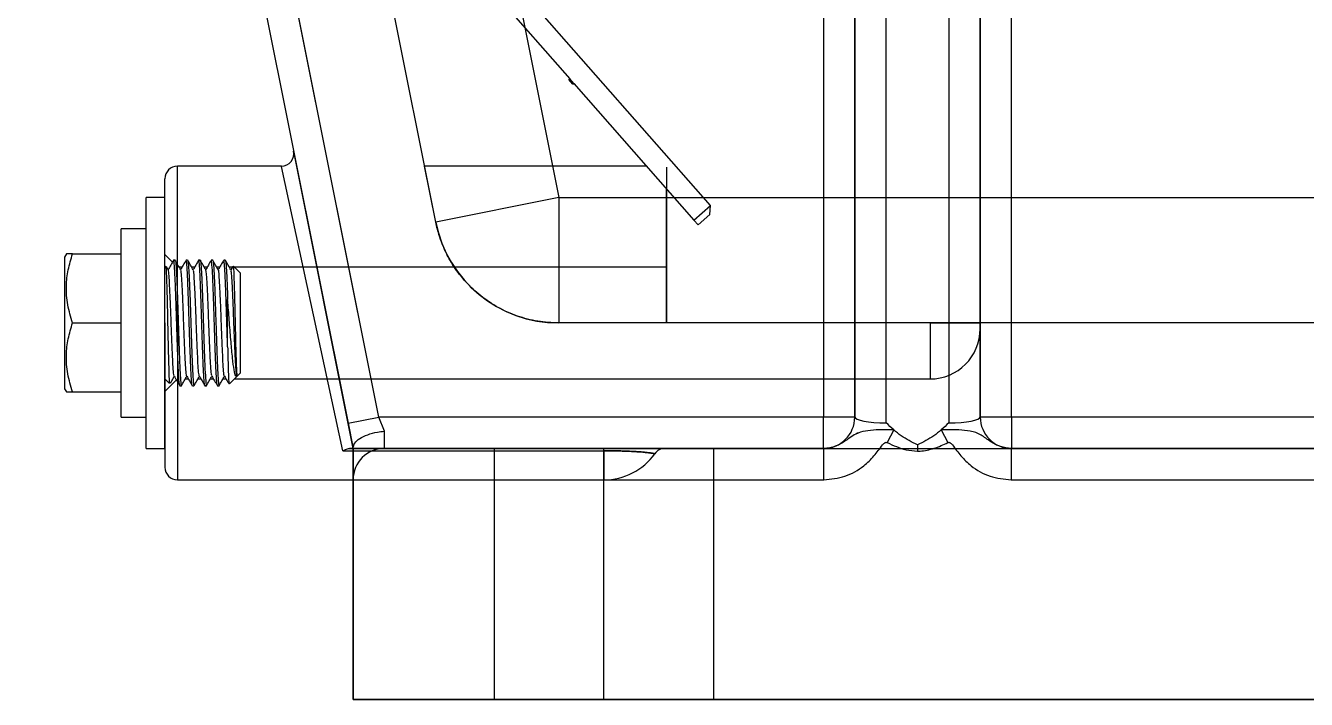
# Model space of a CAD drawing. Header units: millimetres. Extents: x 15 to 1184, y 5 to 836.
# Drawn here: x 319.14 to 359.98, y 316.48 to 337.96 of the extents above; entities that cross this region are included whole.
import ezdxf

# ---------------------------------------------------------------- set-up
doc = ezdxf.new("R2010")
doc.units = ezdxf.units.MM

msp = doc.modelspace()

# ---------------------------------------------------------------- linework, layer by layer
at = {"color": 7, "linetype": 'Continuous', "lineweight": 25}
for p, q in [((332.217, 331.691), (321.66, 384.476)), ((325.739, 384.476), (336.139, 332.476)), ((319.137, 376.691), (329.42, 325.28)), ((330.4, 325.476), (320.749, 373.731)), ((346.581, 325.293), (346.581, 368.487)), ((346.581, 325.293), (346.581, 368.487)), ((348.581, 368.487), (348.581, 325.293)), ((348.581, 368.487), (348.581, 325.293)), ((344.581, 367.337), (344.581, 325.476)), ((344.581, 367.337), (344.581, 325.476)), ((345.581, 367.456), (345.581, 325.476)), ((345.581, 367.456), (345.581, 325.476)), ((345.581, 325.476), (345.581, 367.242)), ((345.581, 325.476), (345.581, 367.242)), ((349.581, 325.476), (349.581, 367.456)), ((349.581, 325.476), (349.581, 367.456)), ((349.581, 367.242), (349.581, 325.476)), ((349.581, 367.242), (349.581, 325.476)), ((350.581, 325.476), (350.581, 367.337)), ((350.581, 325.476), (350.581, 367.337)), ((340.976, 332.218), (322.624, 353.1)), ((324.768, 348.54), (329.42, 325.28)), ((330.4, 325.476), (325.953, 347.715)), ((332.217, 331.691), (329.774, 343.903)), ((332.66, 340.619), (336.489, 336.263)), ((335.055, 337.894), (336.139, 332.476)), ((336.459, 336.236), (336.489, 336.263)), ((336.591, 336.086), (336.459, 336.236)), ((336.621, 336.112), (336.489, 336.263)), ((336.591, 336.086), (336.621, 336.112)), ((336.621, 336.112), (340.45, 331.756)), ((329.581, 324.476), (327.687, 333.946)), ((327.293, 333.476), (323.981, 333.476)), ((323.981, 328.476), (323.981, 333.474)), ((329.253, 324.402), (327.295, 333.467)), ((338.938, 333.476), (331.86, 333.476)), ((332.217, 331.691), (331.86, 333.476)), ((339.581, 333.448), (339.581, 328.476)), ((323.581, 328.476), (323.581, 333.067)), ((339.581, 328.476), (339.581, 332.745)), ((323.581, 332.476), (322.981, 332.476)), ((322.981, 328.476), (322.981, 332.476)), ((323.581, 328.476), (323.581, 332.476)), ((336.139, 332.476), (332.217, 331.691)), ((336.139, 332.476), (332.217, 331.691)), ((336.139, 332.476), (477.986, 332.476)), ((336.139, 332.476), (336.139, 328.476)), ((336.139, 332.476), (336.139, 328.476)), ((336.139, 332.476), (339.817, 332.476)), ((340.45, 331.756), (340.976, 332.218)), ((340.749, 332.476), (477.986, 332.476)), ((340.957, 331.936), (340.976, 332.218)), ((340.582, 331.605), (340.45, 331.756)), ((340.957, 331.936), (340.582, 331.605)), ((322.981, 331.476), (322.181, 331.476)), ((322.181, 325.476), (322.181, 331.476)), ((320.438, 330.676), (320.381, 330.576)), ((320.381, 330.576), (320.381, 326.376)), ((320.635, 330.676), (322.181, 330.676)), ((323.822, 330.418), (323.581, 330.659)), ((323.905, 330.476), (323.856, 330.476)), ((324.305, 330.476), (324.256, 330.476)), ((324.706, 330.476), (324.656, 330.476)), ((325.105, 330.476), (325.056, 330.476)), ((325.505, 330.476), (325.456, 330.476)), ((323.606, 330.282), (323.581, 330.256)), ((323.685, 330.168), (323.626, 330.27)), ((324.131, 330.259), (324.032, 330.259)), ((324.531, 330.259), (324.432, 330.259)), ((324.931, 330.259), (324.833, 330.259)), ((325.331, 330.259), (325.232, 330.259)), ((325.731, 330.259), (325.632, 330.259)), ((325.742, 330.281), (325.681, 330.176)), ((325.981, 330.076), (325.765, 330.291)), ((339.581, 330.259), (325.797, 330.259)), ((325.981, 330.076), (325.981, 326.876)), ((339.581, 328.476), (339.581, 330.25)), ((325.581, 327.714), (325.581, 329.227)), ((320.635, 328.476), (322.181, 328.476)), ((322.981, 324.476), (322.981, 328.476)), ((323.581, 324.476), (323.581, 328.476)), ((323.581, 328.476), (323.581, 323.885)), ((323.981, 328.476), (323.981, 323.478)), ((477.986, 328.476), (336.139, 328.476)), ((339.581, 328.476), (336.139, 328.476)), ((339.581, 328.476), (336.139, 328.476)), ((477.986, 328.476), (336.139, 328.476)), ((347.981, 328.476), (339.581, 328.476)), ((347.981, 328.476), (339.581, 328.476)), ((347.981, 328.476), (347.981, 326.702)), ((347.981, 328.476), (349.581, 328.476)), ((347.981, 328.476), (349.581, 328.476)), ((349.581, 328.476), (349.581, 328.292)), ((325.642, 326.538), (325.883, 326.778)), ((325.883, 326.779), (325.981, 326.876)), ((325.883, 326.778), (325.883, 326.779)), ((320.381, 326.376), (320.438, 326.276)), ((323.581, 326.696), (323.727, 326.55)), ((323.581, 326.292), (323.948, 326.66)), ((324.056, 326.476), (324.105, 326.476)), ((324.23, 326.692), (324.329, 326.692)), ((324.456, 326.476), (324.505, 326.476)), ((324.631, 326.692), (324.729, 326.692)), ((324.856, 326.476), (324.905, 326.476)), ((325.03, 326.692), (325.129, 326.692)), ((325.256, 326.476), (325.305, 326.476)), ((325.43, 326.692), (325.529, 326.692)), ((325.797, 326.692), (347.981, 326.692)), ((320.635, 326.276), (322.181, 326.276)), ((322.181, 325.476), (322.981, 325.476)), ((329.42, 325.28), (330.4, 325.476)), ((329.42, 325.28), (330.4, 325.476)), ((329.42, 325.28), (329.581, 324.476)), ((329.42, 325.28), (329.581, 324.476)), ((330.581, 325.025), (330.4, 325.476)), ((344.581, 325.476), (330.4, 325.476)), ((344.581, 325.476), (330.4, 325.476)), ((330.581, 325.025), (330.4, 325.476)), ((344.581, 324.476), (344.581, 325.476)), ((345.581, 325.476), (344.581, 325.476)), ((344.581, 324.476), (344.581, 325.476)), ((345.581, 325.476), (344.581, 325.476)), ((350.581, 325.476), (349.581, 325.476)), ((350.581, 325.476), (349.581, 325.476)), ((350.581, 325.476), (350.581, 324.476)), ((384.581, 325.476), (350.581, 325.476)), ((350.581, 325.476), (350.581, 324.476)), ((384.581, 325.476), (350.581, 325.476)), ((330.581, 324.476), (330.581, 325.025)), ((330.581, 324.476), (330.581, 325.025)), ((346.821, 325.07), (346.613, 324.663)), ((346.821, 325.07), (346.613, 324.663)), ((348.34, 325.07), (348.549, 324.663)), ((348.34, 325.07), (348.549, 324.663)), ((322.981, 324.476), (323.581, 324.476)), ((329.253, 324.402), (337.581, 324.402)), ((329.253, 324.402), (337.581, 324.402)), ((337.581, 324.476), (329.464, 324.476)), ((337.581, 324.476), (329.464, 324.476)), ((329.581, 324.496), (329.581, 323.476)), ((329.581, 324.496), (329.581, 323.476)), ((329.581, 324.476), (482.581, 324.476)), ((329.581, 316.476), (329.581, 324.476)), ((329.581, 316.476), (329.581, 324.476)), ((329.581, 324.476), (482.581, 324.476)), ((337.581, 324.476), (330.581, 324.476)), ((330.581, 324.476), (344.581, 324.476)), ((330.581, 324.476), (344.581, 324.476)), ((337.581, 324.476), (330.581, 324.476)), ((334.081, 324.476), (334.081, 316.476)), ((334.081, 324.476), (334.081, 316.476)), ((341.081, 324.476), (334.081, 324.476)), ((341.081, 324.476), (334.081, 324.476)), ((337.581, 323.476), (337.581, 324.476)), ((344.591, 324.476), (337.581, 324.476)), ((337.581, 324.402), (337.581, 324.476)), ((337.581, 324.402), (337.581, 324.476)), ((337.581, 323.476), (337.581, 324.476)), ((344.591, 324.476), (337.581, 324.476)), ((337.581, 324.402), (337.581, 323.476)), ((341.081, 316.476), (341.081, 324.476)), ((341.081, 316.476), (341.081, 324.476)), ((344.581, 324.476), (344.591, 324.476)), ((344.581, 324.476), (344.591, 324.476)), ((344.591, 323.476), (344.591, 324.476)), ((344.591, 323.476), (344.591, 324.476)), ((350.571, 324.476), (350.571, 323.476)), ((350.571, 324.476), (350.581, 324.476)), ((384.592, 324.476), (350.571, 324.476)), ((350.571, 324.476), (350.581, 324.476)), ((350.571, 324.476), (350.571, 323.476)), ((384.592, 324.476), (350.571, 324.476)), ((350.581, 324.476), (384.581, 324.476)), ((350.581, 324.476), (384.581, 324.476)), ((323.981, 323.476), (337.581, 323.476)), ((329.581, 323.476), (337.581, 323.476)), ((329.581, 323.476), (329.581, 316.476)), ((329.581, 323.476), (329.581, 316.476)), ((329.581, 323.476), (337.581, 323.476)), ((337.581, 323.476), (344.591, 323.476)), ((337.581, 316.476), (337.581, 323.476)), ((337.581, 323.476), (344.591, 323.476)), ((337.581, 316.476), (337.581, 323.476)), ((350.571, 323.476), (384.592, 323.476)), ((350.571, 323.476), (384.592, 323.476)), ((329.581, 316.476), (337.581, 316.476)), ((482.581, 316.476), (329.581, 316.476)), ((482.581, 316.476), (329.581, 316.476)), ((329.581, 316.476), (337.581, 316.476)), ((341.081, 316.476), (334.081, 316.476)), ((341.081, 316.476), (334.081, 316.476)), ((337.581, 316.476), (474.581, 316.476)), ((337.581, 316.476), (474.581, 316.476))]:
    msp.add_line(p, q, dxfattribs=at)
for centre, radius, start, end in [((327.293, 333.876), 0.4, 270.6226, 11.3099), ((323.981, 333.076), 0.4, 90, 180), ((336.139, 332.476), 4, 191.3099, 270), ((336.139, 332.476), 4, 191.3099, 270), ((347.981, 328.292), 1.6, 270, 0), ((344.581, 325.476), 1, 270, 0), ((344.581, 325.476), 1, 270, 0), ((344.581, 325.476), 1, 270, 0), ((344.581, 325.476), 1, 270, 0), ((350.581, 325.476), 1, 180, 270), ((350.581, 325.476), 1, 180, 270), ((350.581, 325.476), 1, 180, 270), ((350.581, 325.476), 1, 180, 270), ((330.581, 323.476), 1, 90, 180), ((330.581, 323.476), 1, 90, 180), ((330.581, 323.476), 1, 90, 180), ((330.581, 323.476), 1, 90, 180), ((339.53, 324.076), 0.4, 89.8152, 145.034), ((337.581, 325.476), 2, 270, 324.1397), ((323.981, 323.876), 0.4, 180, 270)]:
    msp.add_arc(centre, radius, start, end, dxfattribs=at)
for centre, start_param, end_param in [((346.581, 325.476), 3.141593, 4.712389), ((346.581, 325.476), 3.141593, 4.712389), ((348.581, 325.476), 4.712389, 6.283185), ((348.581, 325.476), 4.712389, 6.283185)]:
    msp.add_ellipse(centre, major_axis=(1, 0), ratio=0.182908, start_param=start_param, end_param=end_param, dxfattribs=at)
for points, knots in [([(336.139, 328.476), (335.915, 328.487), (335.468, 328.509), (334.816, 328.682), (334.201, 328.956), (333.645, 329.325), (333.168, 329.773), (332.79, 330.261), (332.513, 330.761), (332.321, 331.244), (332.251, 331.544), (332.217, 331.691)], [0, 0, 0, 0, 0.11674, 0.233477, 0.350346, 0.467172, 0.580944, 0.694653, 0.797592, 0.900558, 1, 1, 1, 1]), ([(336.139, 328.476), (335.915, 328.487), (335.468, 328.509), (334.816, 328.682), (334.201, 328.956), (333.645, 329.325), (333.168, 329.773), (332.79, 330.261), (332.513, 330.761), (332.321, 331.244), (332.251, 331.544), (332.217, 331.691)], [0, 0, 0, 0, 0.11674, 0.233477, 0.350346, 0.467172, 0.580944, 0.694653, 0.797592, 0.900558, 1, 1, 1, 1]), ([(320.635, 328.476), (320.578, 328.667), (320.463, 329.053), (320.421, 329.625), (320.483, 330.172), (320.584, 330.507), (320.635, 330.676)], [0, 0, 0, 0, 0.2646069, 0.5349518, 0.7653452, 1, 1, 1, 1]), ([(320.635, 330.676), (320.58, 330.676), (320.469, 330.676), (320.449, 330.676), (320.438, 330.676)], [0, 0, 0, 0, 0.4961503, 1, 1, 1, 1]), ([(323.854, 330.475), (323.824, 330.424), (323.767, 330.325), (323.709, 330.225), (323.681, 330.176)], [0, 0, 0, 0, 0.511041, 1, 1, 1, 1]), ([(324.052, 326.493), (324.046, 326.515), (324.033, 326.564), (324.012, 326.904), (323.991, 327.417), (323.969, 328.055), (323.948, 328.739), (323.926, 329.392), (323.905, 329.947), (323.882, 330.319), (323.867, 330.491), (323.858, 330.46), (323.856, 330.454)], [0, 0, 0, 0, 0.094297, 0.203814, 0.31333, 0.422846, 0.532364, 0.641879, 0.751398, 0.860912, 0.970433, 1, 1, 1, 1]), ([(323.905, 330.451), (323.908, 330.458), (323.917, 330.486), (323.935, 330.302), (323.955, 329.918), (323.978, 329.355), (323.998, 328.698), (324.021, 328.014), (324.041, 327.384), (324.063, 326.871), (324.084, 326.561), (324.1, 326.437), (324.108, 326.486), (324.109, 326.492)], [0, 0, 0, 0, 0.034901, 0.140527, 0.246159, 0.351784, 0.457417, 0.563042, 0.668674, 0.7743, 0.87993, 0.985556, 1, 1, 1, 1]), ([(324.085, 330.168), (324.055, 330.219), (323.996, 330.322), (323.937, 330.424), (323.908, 330.475)], [0, 0, 0, 0, 0.4999384, 1, 1, 1, 1]), ([(324.254, 330.475), (324.224, 330.424), (324.166, 330.324), (324.109, 330.225), (324.08, 330.176)], [0, 0, 0, 0, 0.5120229, 1, 1, 1, 1]), ([(324.453, 326.507), (324.449, 326.507), (324.438, 326.508), (324.421, 326.754), (324.399, 327.199), (324.377, 327.8), (324.356, 328.474), (324.334, 329.149), (324.313, 329.75), (324.291, 330.198), (324.273, 330.453), (324.261, 330.451), (324.256, 330.45)], [0, 0, 0, 0, 0.054869, 0.16405, 0.273229, 0.382409, 0.491589, 0.600769, 0.709951, 0.819129, 0.928312, 1, 1, 1, 1]), ([(324.485, 330.169), (324.455, 330.22), (324.396, 330.323), (324.337, 330.425), (324.307, 330.476)], [0, 0, 0, 0, 0.499936, 1, 1, 1, 1]), ([(324.309, 330.445), (324.313, 330.443), (324.323, 330.435), (324.343, 330.175), (324.363, 329.718), (324.386, 329.11), (324.406, 328.433), (324.429, 327.761), (324.449, 327.167), (324.472, 326.731), (324.49, 326.492), (324.501, 326.5), (324.505, 326.503)], [0, 0, 0, 0, 0.061205, 0.1704701, 0.279742, 0.3890071, 0.4982784, 0.6075436, 0.7168139, 0.8260791, 0.9353484, 1, 1, 1, 1]), ([(324.653, 330.475), (324.624, 330.424), (324.566, 330.324), (324.509, 330.225), (324.481, 330.176)], [0, 0, 0, 0, 0.5131771, 1, 1, 1, 1]), ([(324.856, 326.498), (324.854, 326.492), (324.845, 326.46), (324.829, 326.632), (324.807, 327.003), (324.786, 327.557), (324.764, 328.21), (324.743, 328.895), (324.721, 329.531), (324.699, 330.053), (324.679, 330.378), (324.662, 330.512), (324.653, 330.461), (324.652, 330.452)], [0, 0, 0, 0, 0.027978, 0.133315, 0.238647, 0.343983, 0.449317, 0.554652, 0.659986, 0.76532, 0.870657, 0.97599, 1, 1, 1, 1]), ([(324.706, 330.466), (324.706, 330.469), (324.714, 330.506), (324.728, 330.36), (324.751, 330.027), (324.771, 329.495), (324.794, 328.854), (324.814, 328.169), (324.837, 327.52), (324.858, 326.974), (324.88, 326.616), (324.895, 326.455), (324.904, 326.489), (324.905, 326.494)], [0, 0, 0, 0, 0.010804, 0.118267, 0.225724, 0.333186, 0.440643, 0.548105, 0.655562, 0.763023, 0.87048, 0.97794, 1, 1, 1, 1]), ([(324.884, 330.17), (324.855, 330.221), (324.796, 330.323), (324.737, 330.425), (324.707, 330.477)], [0, 0, 0, 0, 0.4999463, 1, 1, 1, 1]), ([(325.043, 330.456), (325.017, 330.412), (324.963, 330.318), (324.909, 330.225), (324.881, 330.176)], [0, 0, 0, 0, 0.480148, 1, 1, 1, 1]), ([(325.252, 326.502), (325.247, 326.513), (325.235, 326.54), (325.215, 326.84), (325.194, 327.327), (325.172, 327.951), (325.151, 328.633), (325.13, 329.296), (325.108, 329.87), (325.087, 330.274), (325.069, 330.477), (325.059, 330.455), (325.056, 330.448)], [0, 0, 0, 0, 0.078066, 0.187483, 0.296904, 0.406321, 0.515741, 0.62516, 0.734579, 0.843998, 0.953416, 1, 1, 1, 1]), ([(325.285, 330.169), (325.255, 330.22), (325.196, 330.322), (325.137, 330.425), (325.107, 330.476)], [0, 0, 0, 0, 0.499957, 1, 1, 1, 1]), ([(325.109, 330.448), (325.111, 330.451), (325.121, 330.463), (325.137, 330.253), (325.16, 329.834), (325.181, 329.23), (325.204, 328.538), (325.225, 327.85), (325.247, 327.241), (325.268, 326.78), (325.288, 326.508), (325.3, 326.501), (325.305, 326.498)], [0, 0, 0, 0, 0.035186, 0.144566, 0.253939, 0.368325, 0.48271, 0.592087, 0.701461, 0.810838, 0.920213, 1, 1, 1, 1]), ([(325.448, 330.465), (325.42, 330.417), (325.365, 330.321), (325.309, 330.225), (325.281, 330.176)], [0, 0, 0, 0, 0.49329, 1, 1, 1, 1]), ([(325.581, 327.714), (325.574, 327.931), (325.559, 328.364), (325.538, 329.049), (325.516, 329.664), (325.495, 330.141), (325.474, 330.434), (325.462, 330.451), (325.456, 330.459)], [0, 0, 0, 0, 0.172051, 0.344102, 0.516163, 0.688221, 0.86028, 1, 1, 1, 1]), ([(325.685, 330.168), (325.655, 330.219), (325.596, 330.321), (325.537, 330.424), (325.508, 330.475)], [0, 0, 0, 0, 0.4999468, 1, 1, 1, 1]), ([(325.509, 330.453), (325.515, 330.437), (325.528, 330.399), (325.547, 330.078), (325.566, 329.654), (325.577, 329.339), (325.581, 329.227)], [0, 0, 0, 0, 0.23511, 0.534965, 0.834808, 1, 1, 1, 1]), ([(323.74, 326.563), (323.738, 326.558), (323.732, 326.542), (323.72, 326.748), (323.708, 327.147), (323.693, 327.704), (323.68, 328.338), (323.666, 328.979), (323.653, 329.555), (323.638, 329.994), (323.626, 330.26), (323.617, 330.27), (323.613, 330.274)], [0, 0, 0, 0, 0.045791, 0.157229, 0.267281, 0.37695, 0.485638, 0.593499, 0.700853, 0.806962, 0.912921, 1, 1, 1, 1]), ([(323.876, 326.804), (323.874, 326.804), (323.864, 326.802), (323.848, 326.982), (323.827, 327.315), (323.807, 327.778), (323.787, 328.307), (323.767, 328.854), (323.746, 329.363), (323.726, 329.785), (323.706, 330.058), (323.692, 330.183), (323.685, 330.167), (323.685, 330.167)], [0, 0, 0, 0, 0.04272, 0.148844, 0.254967, 0.361091, 0.467215, 0.573339, 0.679462, 0.785586, 0.89171, 0.997833, 1, 1, 1, 1]), ([(324.277, 326.791), (324.276, 326.79), (324.268, 326.774), (324.254, 326.91), (324.234, 327.194), (324.213, 327.627), (324.193, 328.139), (324.173, 328.687), (324.152, 329.214), (324.132, 329.667), (324.112, 329.991), (324.096, 330.156), (324.087, 330.151), (324.085, 330.15)], [0, 0, 0, 0, 0.0128594, 0.1187166, 0.2245739, 0.3304312, 0.4362884, 0.5421457, 0.648003, 0.7538602, 0.8597175, 0.9655748, 1, 1, 1, 1]), ([(324.677, 326.795), (324.671, 326.81), (324.659, 326.843), (324.64, 327.092), (324.62, 327.482), (324.599, 327.975), (324.579, 328.518), (324.559, 329.057), (324.538, 329.538), (324.518, 329.907), (324.5, 330.126), (324.489, 330.143), (324.484, 330.15)], [0, 0, 0, 0, 0.086364, 0.191934, 0.297504, 0.403074, 0.508645, 0.614215, 0.719785, 0.825355, 0.930926, 1, 1, 1, 1]), ([(325.076, 326.805), (325.073, 326.806), (325.063, 326.811), (325.046, 327.001), (325.026, 327.348), (325.006, 327.816), (324.985, 328.349), (324.965, 328.895), (324.945, 329.399), (324.924, 329.808), (324.904, 330.091), (324.891, 330.143), (324.884, 330.168)], [0, 0, 0, 0, 0.051418, 0.157063, 0.262709, 0.368354, 0.473999, 0.579644, 0.68529, 0.790935, 0.89658, 1, 1, 1, 1]), ([(325.476, 326.796), (325.475, 326.794), (325.467, 326.782), (325.452, 326.925), (325.432, 327.224), (325.412, 327.663), (325.392, 328.181), (325.371, 328.73), (325.351, 329.251), (325.331, 329.699), (325.31, 330.008), (325.295, 330.164), (325.286, 330.155), (325.285, 330.153)], [0, 0, 0, 0, 0.017847, 0.123916, 0.229986, 0.336055, 0.442124, 0.548194, 0.654263, 0.760333, 0.866402, 0.972471, 1, 1, 1, 1]), ([(325.884, 326.783), (325.88, 326.783), (325.872, 326.783), (325.856, 326.884), (325.838, 327.116), (325.818, 327.517), (325.798, 328.016), (325.777, 328.561), (325.757, 329.096), (325.737, 329.573), (325.717, 329.928), (325.699, 330.134), (325.689, 330.144), (325.685, 330.147)], [0, 0, 0, 0, 0.064389, 0.128762, 0.230634, 0.332505, 0.434376, 0.536247, 0.638118, 0.739989, 0.841861, 0.943732, 1, 1, 1, 1]), ([(325.755, 330.281), (325.756, 330.286), (325.762, 330.309), (325.773, 330.142), (325.786, 329.793), (325.8, 329.284), (325.813, 328.694), (325.828, 328.089), (325.841, 327.535), (325.855, 327.102), (325.868, 326.818), (325.877, 326.792), (325.882, 326.78)], [0, 0, 0, 0, 0.0293227, 0.1412999, 0.2514288, 0.3617043, 0.470221, 0.5787209, 0.6856874, 0.7923433, 0.897818, 1, 1, 1, 1]), ([(325.876, 326.785), (325.862, 326.778), (325.833, 326.764), (325.784, 326.966), (325.738, 327.341), (325.686, 327.868), (325.639, 328.486), (325.602, 328.954), (325.583, 329.192), (325.581, 329.227)], [0, 0, 0, 0, 0.128619, 0.286041, 0.452276, 0.618908, 0.79398, 0.96999, 1, 1, 1, 1]), ([(320.635, 326.276), (320.578, 326.467), (320.463, 326.853), (320.421, 327.425), (320.483, 327.972), (320.584, 328.307), (320.635, 328.476)], [0, 0, 0, 0, 0.264607, 0.534952, 0.765345, 1, 1, 1, 1]), ([(325.581, 327.714), (325.585, 327.518), (325.594, 327.126), (325.607, 326.726), (325.619, 326.52), (325.626, 326.544), (325.628, 326.552)], [0, 0, 0, 0, 0.286555, 0.573077, 0.860345, 1, 1, 1, 1]), ([(323.754, 326.557), (323.768, 326.582), (323.81, 326.654), (323.852, 326.727), (323.88, 326.776)], [0, 0, 0, 0, 0.330836, 1, 1, 1, 1]), ([(323.876, 326.783), (323.906, 326.732), (323.965, 326.63), (324.024, 326.528), (324.053, 326.477)], [0, 0, 0, 0, 0.499952, 1, 1, 1, 1]), ([(324.107, 326.476), (324.137, 326.527), (324.195, 326.627), (324.252, 326.727), (324.281, 326.776)], [0, 0, 0, 0, 0.511879, 1, 1, 1, 1]), ([(324.277, 326.782), (324.306, 326.731), (324.365, 326.629), (324.425, 326.527), (324.454, 326.476)], [0, 0, 0, 0, 0.499952, 1, 1, 1, 1]), ([(324.508, 326.477), (324.537, 326.528), (324.595, 326.628), (324.653, 326.727), (324.681, 326.776)], [0, 0, 0, 0, 0.513264, 1, 1, 1, 1]), ([(324.677, 326.782), (324.706, 326.731), (324.765, 326.629), (324.825, 326.527), (324.854, 326.476)], [0, 0, 0, 0, 0.499939, 1, 1, 1, 1]), ([(324.908, 326.477), (324.937, 326.528), (324.995, 326.627), (325.053, 326.727), (325.081, 326.776)], [0, 0, 0, 0, 0.512602, 1, 1, 1, 1]), ([(325.076, 326.783), (325.106, 326.732), (325.165, 326.63), (325.224, 326.528), (325.254, 326.477)], [0, 0, 0, 0, 0.499936, 1, 1, 1, 1]), ([(325.307, 326.476), (325.337, 326.527), (325.395, 326.627), (325.452, 326.727), (325.481, 326.776)], [0, 0, 0, 0, 0.511285, 1, 1, 1, 1]), ([(325.476, 326.784), (325.506, 326.733), (325.552, 326.652), (325.599, 326.572), (325.616, 326.543)], [0, 0, 0, 0, 0.635763, 1, 1, 1, 1]), ([(320.438, 326.276), (320.438, 326.276), (320.421, 326.276), (320.481, 326.276), (320.583, 326.276), (320.635, 326.276)], [0, 0, 0, 0, 0.001444, 0.495268, 1, 1, 1, 1]), ([(346.821, 325.07), (346.741, 325.142), (346.659, 325.216), (346.581, 325.292), (346.581, 325.293)], [0, 0, 0, 0, 0.991457, 1, 1, 1, 1]), ([(346.821, 325.07), (346.741, 325.142), (346.659, 325.216), (346.581, 325.292), (346.581, 325.293)], [0, 0, 0, 0, 0.9914566, 1, 1, 1, 1]), ([(348.581, 325.293), (348.58, 325.292), (348.502, 325.216), (348.421, 325.142), (348.34, 325.07)], [0, 0, 0, 0, 0.008543, 1, 1, 1, 1]), ([(348.581, 325.293), (348.58, 325.292), (348.502, 325.216), (348.421, 325.142), (348.34, 325.07)], [0, 0, 0, 0, 0.0085434, 1, 1, 1, 1]), ([(329.581, 324.496), (329.592, 324.547), (329.613, 324.65), (329.784, 324.798), (330.036, 324.92), (330.316, 324.995), (330.503, 325.019), (330.579, 325.025), (330.581, 325.025)], [0, 0, 0, 0, 0.213513, 0.427039, 0.640307, 0.854195, 0.996795, 1, 1, 1, 1]), ([(329.581, 324.496), (329.592, 324.547), (329.613, 324.65), (329.784, 324.798), (330.036, 324.92), (330.316, 324.995), (330.503, 325.019), (330.579, 325.025), (330.581, 325.025)], [0, 0, 0, 0, 0.213513, 0.427039, 0.640307, 0.854195, 0.996795, 1, 1, 1, 1]), ([(346.821, 325.07), (346.696, 325.072), (346.445, 325.077), (346.074, 325.058), (345.784, 325.011), (345.562, 324.918), (345.354, 324.768), (345.075, 324.569), (344.786, 324.482), (344.623, 324.477), (344.591, 324.476)], [0, 0, 0, 0, 0.144047, 0.288018, 0.436096, 0.54653, 0.659722, 0.810873, 0.962621, 1, 1, 1, 1]), ([(346.821, 325.07), (346.696, 325.072), (346.445, 325.077), (346.074, 325.058), (345.782, 325.011), (345.563, 324.915), (345.353, 324.768), (345.075, 324.569), (344.786, 324.482), (344.623, 324.477), (344.591, 324.476)], [0, 0, 0, 0, 0.144061, 0.288045, 0.436138, 0.547953, 0.659689, 0.810855, 0.962617, 1, 1, 1, 1]), ([(347.581, 324.594), (347.401, 324.68), (347.129, 324.811), (346.9, 325.004), (346.821, 325.07)], [0, 0, 0, 0, 0.657942, 1, 1, 1, 1]), ([(347.581, 324.594), (347.401, 324.68), (347.129, 324.811), (346.9, 325.004), (346.821, 325.07)], [0, 0, 0, 0, 0.657942, 1, 1, 1, 1]), ([(348.34, 325.07), (348.261, 325.004), (348.032, 324.811), (347.76, 324.68), (347.581, 324.594)], [0, 0, 0, 0, 0.342058, 1, 1, 1, 1]), ([(348.34, 325.07), (348.261, 325.004), (348.032, 324.811), (347.76, 324.68), (347.581, 324.594)], [0, 0, 0, 0, 0.342058, 1, 1, 1, 1]), ([(350.571, 324.476), (350.452, 324.488), (350.216, 324.512), (349.88, 324.703), (349.606, 324.93), (349.293, 325.035), (348.901, 325.071), (348.574, 325.076), (348.391, 325.071), (348.34, 325.07)], [0, 0, 0, 0, 0.136514, 0.272799, 0.446698, 0.630965, 0.785605, 0.94076, 1, 1, 1, 1]), ([(350.571, 324.476), (350.452, 324.488), (350.216, 324.512), (349.88, 324.703), (349.606, 324.93), (349.293, 325.035), (348.901, 325.071), (348.574, 325.076), (348.391, 325.071), (348.34, 325.07)], [0, 0, 0, 0, 0.136514, 0.272799, 0.446698, 0.630965, 0.785605, 0.94076, 1, 1, 1, 1]), ([(329.253, 324.402), (329.253, 324.402), (329.281, 324.419), (329.355, 324.46), (329.422, 324.47), (329.464, 324.476)], [0, 0, 0, 0, 0.0055288, 0.3753606, 1, 1, 1, 1]), ([(329.253, 324.402), (329.253, 324.402), (329.281, 324.419), (329.355, 324.46), (329.422, 324.47), (329.464, 324.476)], [0, 0, 0, 0, 0.0055288, 0.3753606, 1, 1, 1, 1]), ([(329.464, 324.476), (329.498, 324.476), (329.568, 324.476), (329.576, 324.476), (329.581, 324.476)], [0, 0, 0, 0, 0.473928, 1, 1, 1, 1]), ([(329.464, 324.476), (329.498, 324.476), (329.568, 324.476), (329.576, 324.476), (329.581, 324.476)], [0, 0, 0, 0, 0.473928, 1, 1, 1, 1]), ([(329.581, 324.476), (329.581, 324.478), (329.581, 324.48), (329.581, 324.492), (329.581, 324.496)], [0, 0, 0, 0, 0.721387, 1, 1, 1, 1]), ([(329.581, 324.476), (329.581, 324.478), (329.581, 324.48), (329.581, 324.492), (329.581, 324.496)], [0, 0, 0, 0, 0.7213869, 1, 1, 1, 1]), ([(337.581, 324.476), (337.696, 324.476), (337.981, 324.476), (338.437, 324.476), (338.811, 324.476), (339.071, 324.476), (339.272, 324.476), (339.427, 324.476), (339.529, 324.476), (339.545, 324.476), (339.439, 324.476), (339.253, 324.476), (339.002, 324.476), (338.627, 324.476), (338.118, 324.476), (337.76, 324.476), (337.581, 324.476)], [0, 0, 0, 0, 0.042364, 0.104931, 0.180642, 0.229866, 0.279164, 0.356313, 0.433602, 0.543981, 0.654222, 0.718553, 0.782748, 0.868873, 0.934299, 1, 1, 1, 1]), ([(337.581, 324.402), (337.648, 324.402), (337.798, 324.401), (338.088, 324.397), (338.46, 324.385), (338.768, 324.365), (338.976, 324.344), (339.13, 324.323), (339.214, 324.307), (339.205, 324.309), (339.12, 324.325), (338.963, 324.346), (338.694, 324.371), (338.3, 324.391), (337.917, 324.401), (337.677, 324.401), (337.581, 324.402)], [0, 0, 0, 0, 0.027482, 0.061468, 0.12355, 0.20785, 0.272436, 0.338603, 0.453167, 0.570242, 0.649707, 0.730374, 0.828647, 0.901787, 0.960632, 1, 1, 1, 1]), ([(344.591, 323.476), (344.821, 323.499), (345.281, 323.545), (345.821, 323.859), (346.205, 324.227), (346.394, 324.498), (346.52, 324.652), (346.569, 324.672), (346.593, 324.672), (346.606, 324.666), (346.613, 324.663)], [0, 0, 0, 0, 0.280929, 0.56163, 0.745258, 0.928244, 0.972055, 0.981804, 0.991651, 1, 1, 1, 1]), ([(344.591, 323.476), (344.821, 323.499), (345.281, 323.545), (345.821, 323.859), (346.205, 324.227), (346.394, 324.498), (346.52, 324.652), (346.569, 324.672), (346.593, 324.672), (346.606, 324.666), (346.613, 324.663)], [0, 0, 0, 0, 0.280929, 0.56163, 0.745258, 0.928244, 0.972055, 0.981804, 0.991651, 1, 1, 1, 1]), ([(346.613, 324.663), (346.81, 324.573), (347.12, 324.431), (347.458, 324.398), (347.581, 324.385)], [0, 0, 0, 0, 0.63555, 1, 1, 1, 1]), ([(346.613, 324.663), (346.81, 324.573), (347.12, 324.431), (347.458, 324.398), (347.581, 324.385)], [0, 0, 0, 0, 0.63555, 1, 1, 1, 1]), ([(347.581, 324.385), (347.608, 324.387), (347.787, 324.397), (348.122, 324.467), (348.405, 324.597), (348.549, 324.663)], [0, 0, 0, 0, 0.081695, 0.531417, 1, 1, 1, 1]), ([(347.581, 324.385), (347.608, 324.387), (347.787, 324.397), (348.122, 324.467), (348.405, 324.597), (348.549, 324.663)], [0, 0, 0, 0, 0.081695, 0.531417, 1, 1, 1, 1]), ([(347.581, 324.594), (347.581, 324.528), (347.581, 324.459), (347.581, 324.389), (347.581, 324.385)], [0, 0, 0, 0, 0.95421, 1, 1, 1, 1]), ([(347.581, 324.594), (347.581, 324.528), (347.581, 324.459), (347.581, 324.389), (347.581, 324.385)], [0, 0, 0, 0, 0.95421, 1, 1, 1, 1]), ([(348.549, 324.663), (348.555, 324.666), (348.568, 324.672), (348.592, 324.672), (348.641, 324.652), (348.767, 324.498), (348.956, 324.227), (349.34, 323.859), (349.88, 323.545), (350.34, 323.499), (350.571, 323.476)], [0, 0, 0, 0, 0.008349, 0.018196, 0.027945, 0.071756, 0.254742, 0.43837, 0.719071, 1, 1, 1, 1]), ([(348.549, 324.663), (348.555, 324.666), (348.568, 324.672), (348.592, 324.672), (348.641, 324.652), (348.767, 324.498), (348.956, 324.227), (349.34, 323.859), (349.88, 323.545), (350.34, 323.499), (350.571, 323.476)], [0, 0, 0, 0, 0.008349, 0.018196, 0.027945, 0.071756, 0.254742, 0.43837, 0.719071, 1, 1, 1, 1])]:
    msp.add_open_spline(points, degree=3, knots=knots, dxfattribs=at)

doc.saveas('drawing.dxf')
